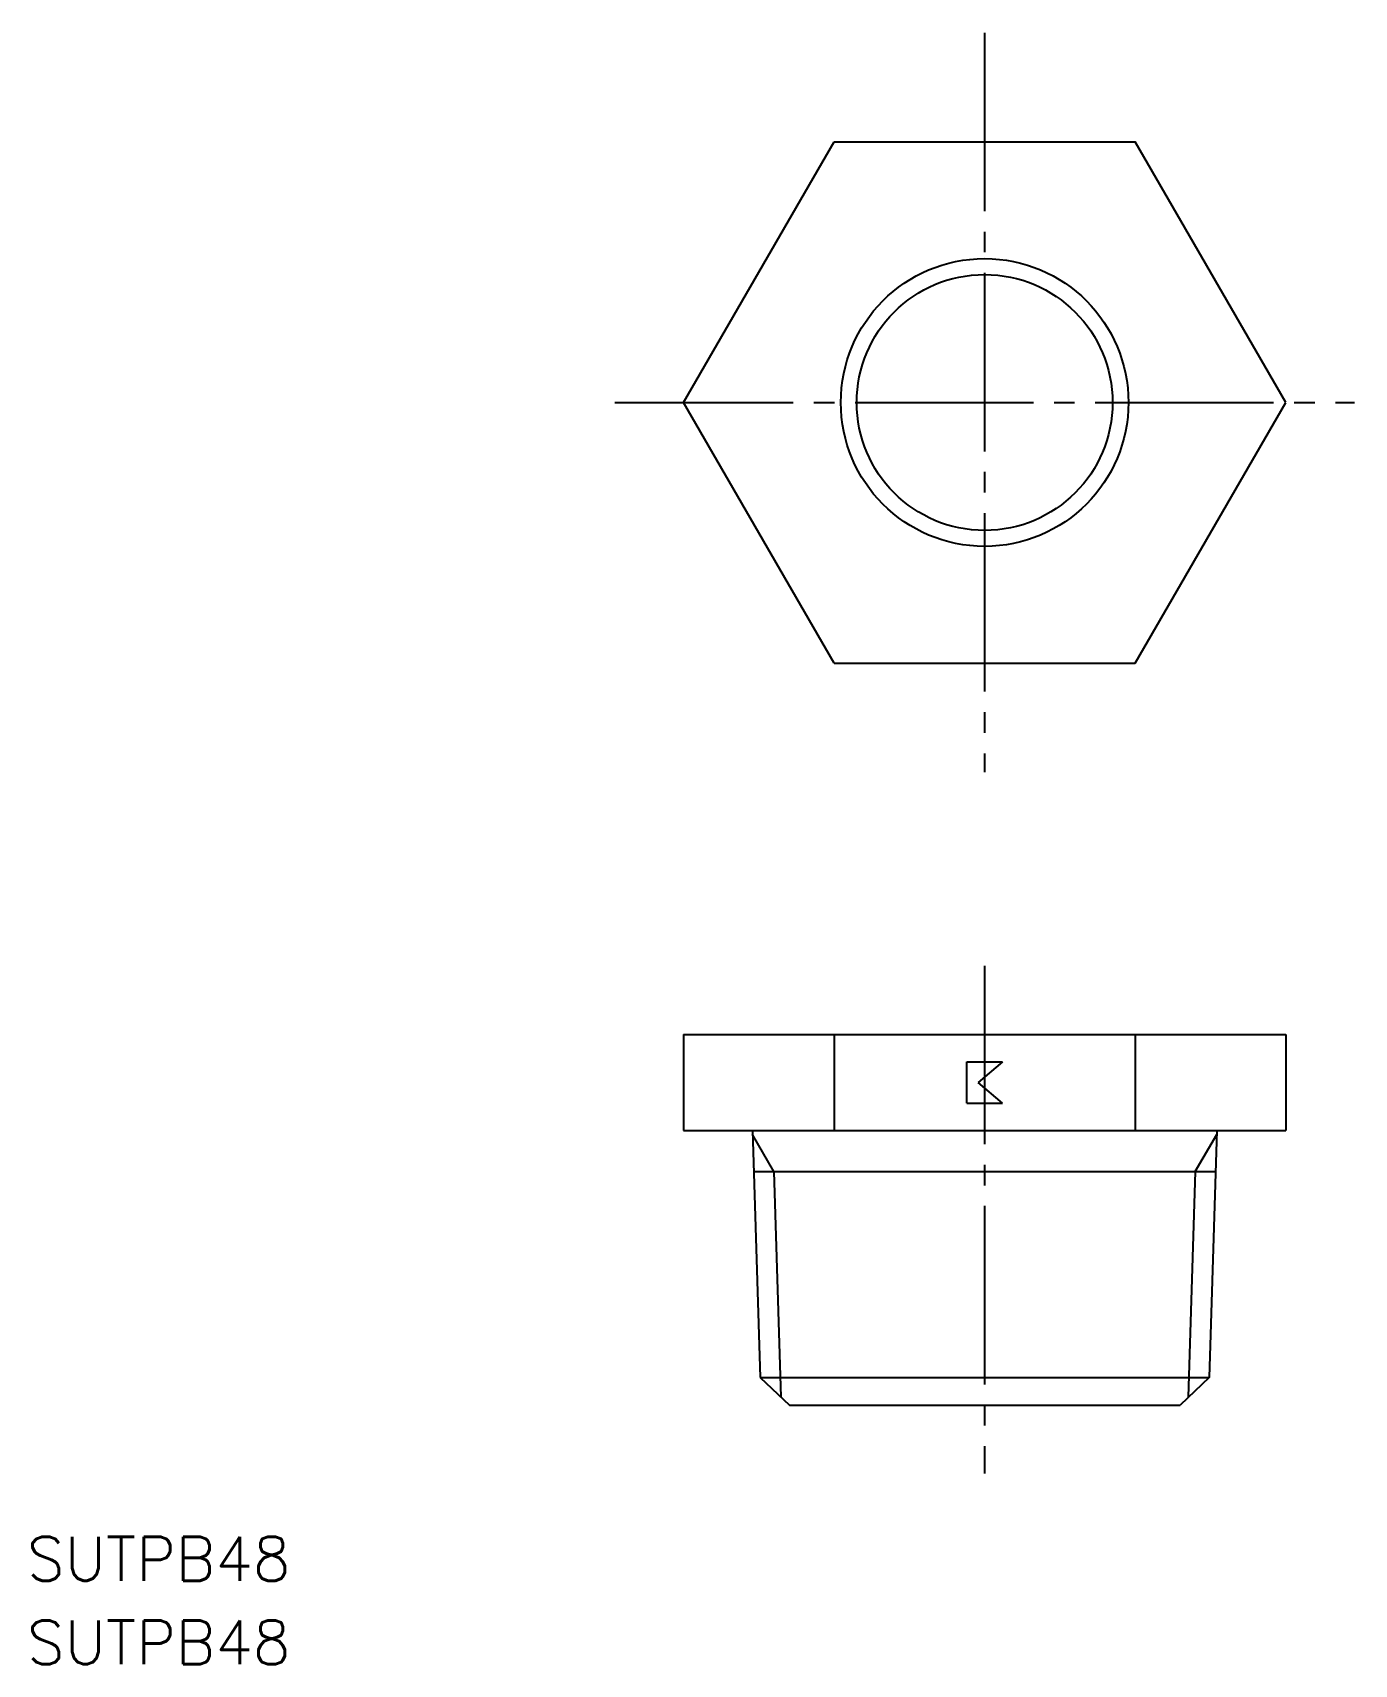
# Model space of a CAD drawing. Extents: x 47 to 143, y 151 to 270.
import ezdxf

# ---------------------------------------------------------------- set-up
doc = ezdxf.new("R2010")
doc.units = 0
doc.linetypes.add('CENTER', pattern=[17.5, 13, -1.5, 1.5, -1.5])
doc.layers.get('0').update_dxf_attribs({"linetype": 'CONTINUOUS'})
doc.styles.get("Standard").update_dxf_attribs({"font": 'txt.shx', "bigfont": '@extfont2.shx'})

msp = doc.modelspace()

# ---------------------------------------------------------------- linework, layer by layer
at = {"color": 1, "linetype": 'CENTER'}
for p, q in [((116.51, 269.75), (116.51, 215.87)), ((89.57, 242.81), (143.45, 242.81)), ((116.51, 201.78), (116.51, 164.78))]:
    msp.add_line(p, q, dxfattribs=at)
at = {"color": 7, "linetype": 'CONTINUOUS'}
for p, q in [((94.57, 242.81), (105.54, 261.81)), ((105.54, 261.81), (127.48, 261.81)), ((138.45, 242.81), (127.48, 261.81)), ((105.54, 223.81), (94.57, 242.81)), ((127.48, 223.81), (138.45, 242.81)), ((105.54, 223.81), (127.48, 223.81)), ((94.57, 196.78), (138.45, 196.78)), ((94.57, 196.78), (94.57, 189.78)), ((105.54, 196.78), (105.54, 189.78)), ((127.48, 196.78), (127.48, 189.78)), ((138.45, 196.78), (138.45, 189.78)), ((115.21, 191.78), (115.21, 194.78)), ((115.21, 194.78), (117.82, 194.78)), ((117.82, 194.78), (116.03, 193.28)), ((117.82, 191.78), (116.03, 193.28)), ((115.21, 191.78), (117.82, 191.78)), ((94.57, 189.78), (138.45, 189.78)), ((99.59, 189.78), (100.15, 171.78)), ((133.44, 189.78), (132.87, 171.78)), ((100.15, 171.78), (102.28, 169.78)), ((132.87, 171.78), (130.75, 169.78)), ((102.28, 169.78), (130.75, 169.78))]:
    msp.add_line(p, q, dxfattribs=at)
at = {"color": 3, "linetype": 'CONTINUOUS'}
for p, q in [((101.16, 186.78), (99.6, 189.49)), ((131.86, 186.78), (133.43, 189.49)), ((99.68, 186.78), (133.34, 186.78)), ((101.16, 186.78), (101.67, 170.35)), ((131.86, 186.78), (131.35, 170.35)), ((100.15, 171.78), (132.87, 171.78))]:
    msp.add_line(p, q, dxfattribs=at)
at = {"color": 7, "linetype": 'CONTINUOUS'}
for radius in [10.48, 9.32]:
    msp.add_circle((116.51, 242.81), radius, dxfattribs=at)

# ---------------------------------------------------------------- texts
for p in [(46.73, 156.98), (46.73, 150.89)]:
    msp.add_text('SUTPB48', height=3.2, dxfattribs=at).set_placement(p)

doc.saveas('drawing.dxf')
